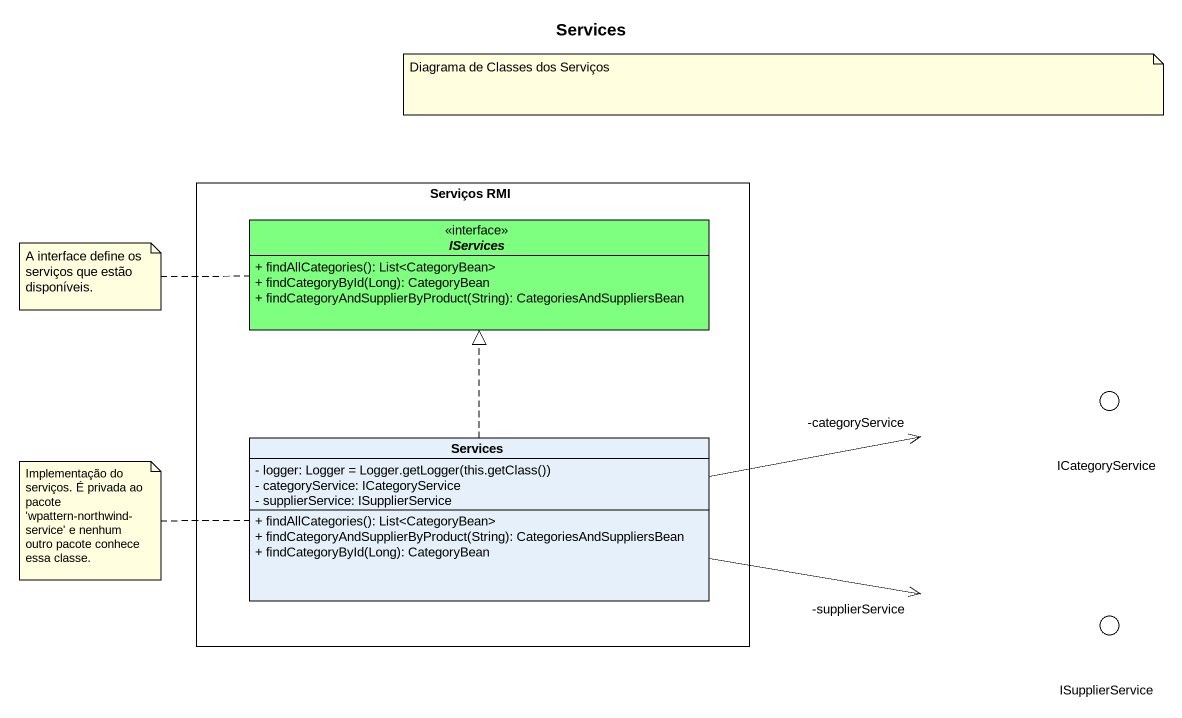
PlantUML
@startuml
title Services
allowmixing
hide circle
hide empty members
skinparam classAttributeIconSize 0
rectangle "Serviços RMI" as Serviços_RMI {
  interface IServices <<interface>> #7FFF7F {
    + findAllCategories(): List<CategoryBean>
    + findCategoryById(Long): CategoryBean
    + findCategoryAndSupplierByProduct(String): CategoriesAndSuppliersBean
  }
  class Services {
    {field} - logger: Logger = Logger.getLogger(this.getClass())
    - categoryService: ICategoryService
    - supplierService: ISupplierService
    + findAllCategories(): List<CategoryBean>
    + findCategoryAndSupplierByProduct(String): CategoriesAndSuppliersBean
    + findCategoryById(Long): CategoryBean
  }
}
() ICategoryService <<interface>> #7FFF7F
() ISupplierService <<interface>> #7FFF7F
Services .up.|> IServices
Services -right-> "-categoryService" ICategoryService
Services -right-> "-supplierService" ISupplierService
note as N1
  Diagrama de Classes dos Serviços
end note
note left of IServices : A interface define os serviços que estão disponíveis.
note left of Services : Implementação do serviços. É privada ao pacote 'wpattern-northwind-service' e nenhum outro pacote conhece essa classe.
@enduml
